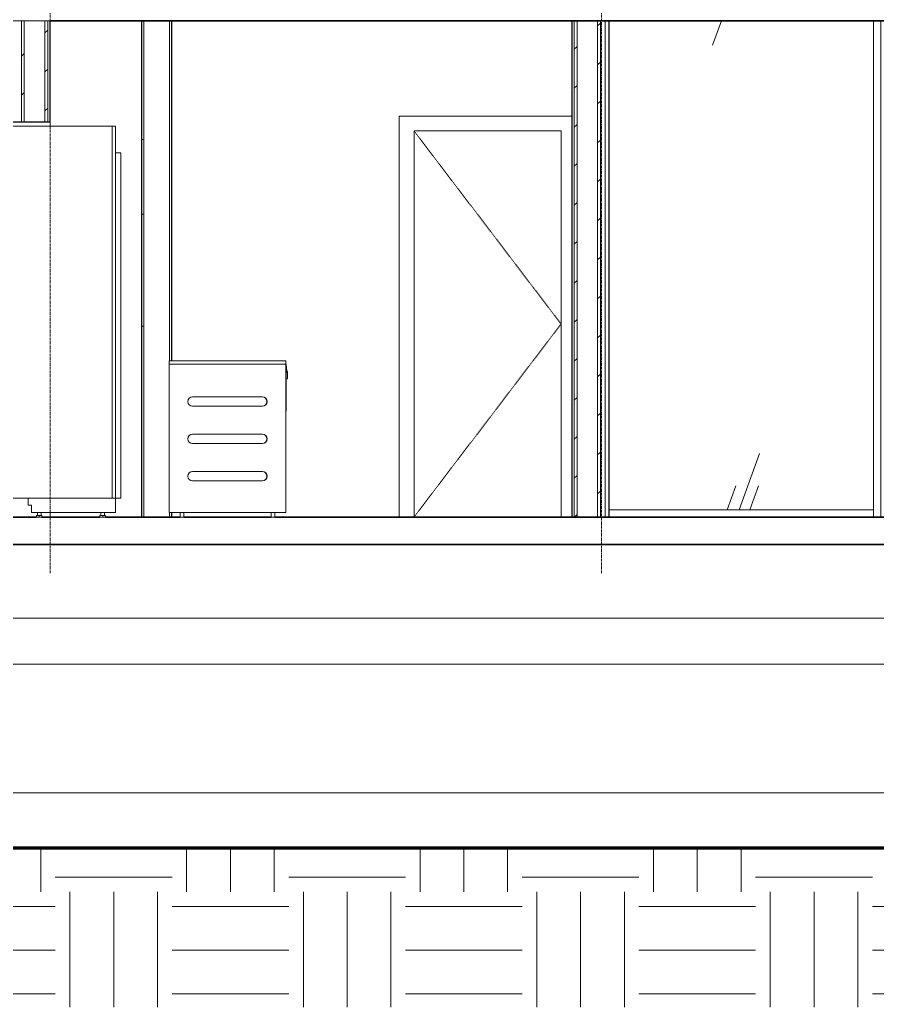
# Model space of a CAD drawing. Header units: millimetres. Extents: x -22400 to 100951, y -3625 to 17206.
# Drawn here: x 57341 to 62006, y -2667 to 2705 of the extents above; entities that cross this region are included whole.
import ezdxf

# ---------------------------------------------------------------- set-up
doc = ezdxf.new("R2010")
doc.units = ezdxf.units.MM
doc.linetypes.add('Dash - Tight', pattern=[4.5, 3, -1.5])
doc.linetypes.add('Grid Line', pattern=[22.225, 12.7, -3.175, 3.175, -3.175])
for name, color, linetype, lineweight in [('A-DOOR', 31, 'Continuous', 9), ('A-DOOR-FRAM', 31, 'Continuous', 9), ('A-FLOR', 192, 'Continuous', 9), ('A-FLOR-LEVL', 51, 'Continuous', 9), ('A-GLAZ-CURT', 52, 'Continuous', 9), ('A-GLAZ-CWMG', 51, 'Continuous', 9), ('A-WALL', 113, 'Continuous', 9), ('A-WALL-PATT', 111, 'Continuous', 9), ('C-BLDG-PADS', 91, 'Continuous', 9), ('C-TOPO', 7, 'Continuous', 9), ('I-WALL', 2, 'Continuous', 9), ('Q-SPCQ', 91, 'Continuous', 9), ('S-GRID', 1, 'Continuous', 9)]:
    doc.layers.add(name, color=color, linetype=linetype, lineweight=lineweight)
pattern_1 = [(45, (53724.09, 1850), (-106.066, 106.066), [])]
pattern_2 = [(0, (53724.09, 1850), (812.8, 203.2), [33.528, -576.072, 33.528, -576.072, -3251.2]), (0, (53724.09, 1850), (812.8, 203.2), [-1219.2, 33.528, -1185.672, 33.528, -576.072, -1422.4]), (0, (53724.09, 1850), (812.8, 203.2), [-3048, 33.528, -372.872, 33.528, -982.472]), (120, (54028.89, 1951.6), (-582.376, 602.305), [33.53, -576.07, 33.53, -576.07, -3251.2]), (120, (54028.89, 1951.6), (-582.376, 602.305), [-1219.2, 33.528, -1185.672, 33.528, -576.072, -1422.4]), (120, (54028.89, 1951.6), (-582.376, 602.305), [-3048, 33.53, -372.87, 33.53, -982.47]), (240, (54130.49, 2358), (-230.424, -805.5054), [33.528, -576.072, 33.528, -576.072, -3251.2]), (240, (54130.49, 2358), (-230.424, -805.5054), [-1219.2, 33.528, -1185.672, 33.528, -576.072, -1422.4]), (240, (54130.49, 2358), (-230.424, -805.5054), [-3048, 33.528, -372.872, 33.528, -982.472])]

# ---------------------------------------------------------------- blocks, each defined once
blk = doc.blocks.new('System Panel - Glazed-978909-Longitudinal Section')
at = {"layer": 'A-GLAZ-CURT'}
h = blk.add_hatch(dxfattribs=at)
h.set_pattern_fill('FP_18', color=256, style=0, pattern_type=2)
h.set_pattern_definition([(70, (10829.9, 2020), (-973.9, 248.05), [800, -2500]), (70, (10821.9, 1820), (-973.9, 248.05), [1200, -2100]), (70, (10951.9, 2020), (-973.9, 248.05), [800, -2500])])
h.paths.add_polyline_path([(11541.9, 40), (11541.9, 2700), (10102.9, 2700), (10102.9, 40), (10826, 40)], flags=0)
blk = doc.blocks.new('Rectangular Mullion - 64 x 128 rectangular-462991-Longitudinal Section')
at = {"layer": 'A-GLAZ-CWMG'}
for q in [(10102.9, 40), (11541.9, 0)]:
    blk.add_line((11541.9, 40), q, dxfattribs=at)
blk = doc.blocks.new('Rectangular Mullion - 64 x 128 rectangular-462995-Longitudinal Section')
at = {"layer": 'A-GLAZ-CWMG'}
for p, q in [((11541.9, 2700), (11541.9, 0)), ((11581.9, 0), (11581.9, 2700))]:
    blk.add_line(p, q, dxfattribs=at)
blk = doc.blocks.new('Single-Flush - 800 x 2100-425293-Longitudinal Section')
at = {"layer": 'A-DOOR', "linetype": 'Dash - Tight'}
for p in [(9041.9, 2100), (9041.9, 0)]:
    blk.add_line(p, (9841.9, 1050), dxfattribs=at)
at = {"layer": 'A-DOOR-FRAM'}
for p, q in [((8961.9, 2180), (8961.9, 0)), ((9900.9, 2180), (8961.9, 2180)), ((9041.9, 0), (9041.9, 2100)), ((9041.9, 2100), (9841.9, 2100)), ((9841.9, 2100), (9841.9, 0))]:
    blk.add_line(p, q, dxfattribs=at)
blk = doc.blocks.new('Miele Tumble Dryer T 7944 C - Miele Tumble Dryer T 7944 C-677680-Longitudinal Section')
at = {"layer": 'Q-SPCQ'}
for p, q in [((7709.9, 850), (8343.9, 850)), ((7709.9, 830.9), (7709.9, 850)), ((8343.9, 830.9), (7709.9, 830.9)), ((7709.9, 830.9), (7709.9, 25.4)), ((8343.9, 830.9), (7709.9, 830.9)), ((8343.9, 830.9), (8343.9, 850)), ((8343.9, 830.9), (8346.1, 830.9)), ((8343.9, 25.4), (8343.9, 830.9)), ((8346.1, 830.9), (8346.1, 595.9)), ((8347.7, 820.5), (8346.1, 820.5)), ((8347.7, 820.5), (8347.7, 803.4)), ((8347.7, 815.5), (8347.7, 820.5)), ((8346.1, 786.3), (8347.7, 786.3)), ((8346.1, 752.5), (8353.4, 752.5)), ((8347.7, 803.8), (8350, 803.8)), ((8347.7, 801.6), (8347.7, 803)), ((8347.7, 801.6), (8347.7, 803)), ((8347.7, 803), (8350, 803)), ((8347.7, 803), (8350, 803)), ((8347.7, 795.9), (8347.7, 801.6)), ((8347.7, 801.6), (8350, 801.6)), ((8347.7, 801.6), (8350, 801.6)), ((8347.7, 794.5), (8347.7, 795.9)), ((8347.7, 794.5), (8347.7, 795.9)), ((8347.7, 795.9), (8350, 795.9)), ((8347.7, 795.9), (8350, 795.9)), ((8347.7, 794.3), (8347.7, 794.5)), ((8347.7, 794.3), (8347.7, 794.5)), ((8347.7, 794.5), (8350, 794.5)), ((8347.7, 794.5), (8350, 794.5)), ((8347.7, 794.5), (8347.7, 786.3)), ((8347.7, 794.1), (8350, 794.1)), ((8347.7, 794.1), (8350, 794.1)), ((8353.4, 792.5), (8347.7, 792.5)), ((8347.7, 786.3), (8347.7, 791.3)), ((8350, 803), (8350, 801.6)), ((8350, 803), (8350, 801.6)), ((8350, 801.6), (8350, 795.9)), ((8350, 795.9), (8350, 794.5)), ((8350, 795.9), (8350, 794.5)), ((8350, 794.5), (8350, 794.3)), ((8350, 794.5), (8350, 794.3)), ((8353.4, 791.9), (8353.4, 772.5)), ((8353.4, 772.5), (8353.4, 753.2)), ((7836.9, 653.4), (8216.9, 653.4)), ((8216.9, 602.6), (7836.9, 602.6)), ((8346.1, 595.9), (8343.9, 595.9)), ((8346.1, 595.9), (8346.1, 577.6)), ((8343.9, 574.5), (8346.1, 574.5)), ((8343.9, 574.5), (8346.1, 574.5)), ((8346.1, 577.6), (8346.1, 577.4)), ((8346.1, 577.4), (8346.1, 575.2)), ((7836.9, 450.4), (8216.9, 450.4)), ((8216.9, 399.6), (7836.9, 399.6)), ((7836.9, 247.4), (8216.9, 247.4)), ((8216.9, 196.6), (7836.9, 196.6)), ((7709.9, 25.4), (8343.9, 25.4)), ((7769.8, 25.4), (7769.8, 0)), ((7779.8, 0), (7769.8, 0)), ((7789.8, 0), (7779.8, 0)), ((7789.8, 0), (7789.8, 25.4)), ((8264.1, 25.4), (8264.1, 0)), ((8274.1, 0), (8264.1, 0)), ((8284.1, 0), (8274.1, 0)), ((8284.1, 0), (8284.1, 25.4))]:
    blk.add_line(p, q, dxfattribs=at)
for centre, start, end in [((7836.9, 628), 90, 270), ((8216, 628), 270, 90), ((8216.9, 628), 270, 90), ((7836.9, 425), 90, 270), ((8216, 425), 270, 90), ((8216.9, 425), 270, 90), ((7836.9, 222), 90, 270), ((8216, 222), 270, 90), ((8216.9, 222), 270, 90)]:
    blk.add_arc(centre, 25.4, start, end, dxfattribs=at)
blk = doc.blocks.new('Miele MasterCool KF 1911 Vi - Miele Fridge_Freezer KF 1911 Vi-684776-Longitudinal Section')
at = {"layer": 'Q-SPCQ'}
for p, q in [((6854.9, 2113.1), (6853.8, 2113.1)), ((6853.8, 2105.2), (6853.8, 2112.2)), ((6854.9, 2112.2), (6853.8, 2112.2)), ((6854.9, 2110.5), (6853.8, 2110.5)), ((6853.8, 2107.6), (6853.8, 2108.5)), ((6853.8, 2108.5), (6853.8, 2108.5)), ((6854.9, 2107.6), (6853.8, 2107.6)), ((6853.8, 2106.6), (6853.8, 2103.8)), ((6853.8, 2105.8), (6853.8, 2106.6)), ((6853.8, 2106.6), (6854.9, 2106.6)), ((6854.9, 2106.6), (6853.8, 2106.6)), ((6854.9, 2106.6), (6853.8, 2106.6)), ((6853.8, 2103.8), (6853.8, 2105.8)), ((6853.8, 2105.8), (6853.8, 2104.8)), ((6853.8, 2104.8), (6853.8, 2105.8)), ((6854.9, 2105.8), (6853.8, 2105.8)), ((6854.9, 2105.8), (6853.8, 2105.8)), ((6853.8, 2103.8), (6853.8, 2105.2)), ((6853.8, 2103.8), (6853.8, 2105.2)), ((6853.8, 2103.8), (6853.8, 2105.2)), ((6853.8, 2103.8), (6853.8, 2105.2)), ((6853.8, 2105.2), (6853.8, 2104.8)), ((6854.9, 2105.2), (6853.8, 2105.2)), ((6854.9, 2105.2), (6853.8, 2105.2)), ((6853.8, 2105.1), (6853.8, 2103.8)), ((6853.8, 2104.8), (6853.8, 2105.1)), ((6853.8, 2103.8), (6853.8, 2104.8)), ((6853.8, 2104.8), (6853.8, 2104.8)), ((6853.8, 2104.8), (6853.8, 2104.8)), ((6854.9, 2104.8), (6853.8, 2104.8)), ((6854.9, 2104.8), (6853.8, 2104.8)), ((6854.9, 2103.8), (6853.8, 2103.8)), ((6854.9, 2103.8), (6853.8, 2103.8)), ((6854.9, 2103.8), (6853.8, 2103.8)), ((6854.9, 2103.8), (6853.8, 2103.8)), ((6854.9, 2103.8), (6853.8, 2103.8)), ((6854.9, 2103.8), (6853.8, 2103.8)), ((6853.8, 2103.4), (6854.9, 2103.4)), ((6853.8, 2103.4), (6854.9, 2103.4)), ((6854.9, 102), (6854.9, 2127)), ((7398.9, 2127), (6854.9, 2127)), ((7398.9, 2127), (7417.9, 2127)), ((7398.9, 102), (7398.9, 2127)), ((7398.9, 2127), (7398.9, 102)), ((7417.9, 2127), (7417.9, 102)), ((6834.9, 773), (6834.9, 2090.1)), ((6854.9, 2090.1), (6834.9, 2090.1)), ((6854.9, 2090.1), (6854.9, 773)), ((7417.9, 1982), (7446.9, 1982)), ((7417.9, 102), (7417.9, 1982)), ((7446.9, 1982), (7446.9, 102)), ((6854.9, 773), (6834.9, 773)), ((6834.9, 102), (6834.9, 672)), ((6854.9, 672), (6834.9, 672)), ((6854.9, 672), (6854.9, 102)), ((6854.9, 102), (6834.9, 102)), ((7398.9, 102), (6854.9, 102)), ((7417.9, 102), (6941.9, 102)), ((6941.9, 102), (6941.9, 64)), ((6941.9, 64), (6960.9, 64)), ((6960.9, 64), (6960.9, 25.4)), ((7417.9, 102), (7398.9, 102)), ((7417.9, 25.4), (7417.9, 102)), ((7446.9, 102), (7417.9, 102)), ((6960.9, 25.4), (7417.9, 25.4)), ((6987.7, 7.6), (7002.7, 7.6)), ((6987.7, 0), (6987.7, 7.6)), ((6992.7, 25.4), (6992.7, 7.6)), ((7002.7, 7.6), (7017.7, 7.6)), ((7002.7, 7.6), (7002.7, 0)), ((7012.7, 7.6), (7012.7, 25.4)), ((7017.7, 0), (7017.7, 7.6)), ((7333.1, 7.6), (7348.1, 7.6)), ((7333.1, 0), (7333.1, 7.6)), ((7338.1, 25.4), (7338.1, 7.6)), ((7348.1, 7.6), (7363.1, 7.6)), ((7348.1, 7.6), (7348.1, 0)), ((7358.1, 7.6), (7358.1, 25.4)), ((7363.1, 0), (7363.1, 7.6)), ((7002.7, 0), (6987.7, 0)), ((7017.7, 0), (7002.7, 0)), ((7348.1, 0), (7333.1, 0)), ((7363.1, 0), (7348.1, 0))]:
    blk.add_line(p, q, dxfattribs=at)
at = {"layer": 'Q-SPCQ', "flags": 128}
blk.add_lwpolyline([(6853.8, 2106.6), (6853.8, 2107.5), (6853.8, 2108.3), (6853.8, 2109), (6853.8, 2109.7), (6853.8, 2110.1), (6853.8, 2110.4), (6853.8, 2110.5), (6853.8, 2110.4), (6853.8, 2110.1), (6853.8, 2109.7), (6853.8, 2109), (6853.8, 2108.3), (6853.8, 2107.5), (6853.8, 2106.6)], dxfattribs=at)

msp = doc.modelspace()

# ---------------------------------------------------------------- hatches: boundary and pattern name
at = {"layer": 'A-WALL-PATT'}
h = msp.add_hatch(dxfattribs=at)
h.set_pattern_fill('FP_15', color=256, style=0, pattern_type=2)
h.set_pattern_definition(pattern_1)
h.paths.add_polyline_path([(57366.1, 2150), (57366.1, 2700), (57351.1, 2700), (57351.1, 2150)], flags=0)
h = msp.add_hatch(dxfattribs=at)
h.set_pattern_fill('FP_15', color=256, style=0, pattern_type=2)
h.set_pattern_definition(pattern_1)
h.paths.add_polyline_path([(57493.1, 2150), (57493.1, 2700), (57478.1, 2700), (57478.1, 2150)], flags=0)
h = msp.add_hatch(dxfattribs=at)
h.set_pattern_fill('FP_16', color=256, style=0, pattern_type=2)
h.set_pattern_definition(pattern_2)
h.paths.add_polyline_path([(58004.1, 0), (58016.8, 0), (58016.8, 2700), (58004.1, 2700), (58004.1, 25.7)], flags=0)
h = msp.add_hatch(dxfattribs=at)
h.set_pattern_fill('FP_16', color=256, style=0, pattern_type=2)
h.set_pattern_definition(pattern_2)
h.paths.add_polyline_path([(58169.2, 0), (58169.2, 25.4), (58156.5, 25.4), (58156.5, 0)], flags=0)
h.paths.add_polyline_path([(58169.2, 850), (58169.2, 2700), (58156.5, 2700), (58156.5, 850)], flags=0)
h = msp.add_hatch(dxfattribs=at)
h.set_pattern_fill('FP_15', color=256, style=0, pattern_type=2)
h.set_pattern_definition(pattern_1)
h.paths.add_polyline_path([(60373.1, 0), (60373.1, 2700), (60358.1, 2700), (60358.1, 0)], flags=0)
h = msp.add_hatch(dxfattribs=at)
h.set_pattern_fill('FP_15', color=256, style=0, pattern_type=2)
h.set_pattern_definition(pattern_1)
h.paths.add_polyline_path([(60500.1, 0), (60500.1, 2700), (60485.1, 2700), (60485.1, 0)], flags=0)
at = {"layer": 'C-TOPO'}
h = msp.add_hatch(dxfattribs=at)
h.set_pattern_fill('FP_17', color=256, style=0, pattern_type=2)
h.set_pattern_definition([(0, (53724.1, 1850), (635, 635), [635, -635]), (0, (53724.1, 2088.1), (635, 635), [635, -635]), (0, (53724.1, 2326.25), (635, 635), [635, -635]), (90, (53803.46, 2405.6), (-635, 635), [635, -635]), (90, (54041.6, 2405.6), (-635, 635), [635, -635]), (90, (54279.7, 2405.6), (-635, 635), [635, -635])])
h.paths.add_polyline_path([(59179.2, -2666.8), (71404.7, -2666.8), (71404.7, -1800.2), (38816.1, -1800.2), (38816.1, -2666.8), (59051.3, -2666.8)], flags=0)

# ---------------------------------------------------------------- linework, layer by layer
at = {"layer": 'A-FLOR', "lineweight": 35}
for p, q in [((57506.1, 2700), (62047.1, 2700)), ((57431.9, 0), (39096.1, 0)), ((57777.3, 0), (57461.9, 0)), ((58214, 0), (57807.3, 0)), ((58708.3, 0), (58234, 0)), ((63506.1, 0), (58728.3, 0)), ((45506.1, -150), (63506.1, -150))]:
    msp.add_line(p, q, dxfattribs=at)
at = {"layer": 'A-FLOR-LEVL', "linetype": 'Dash - Tight'}
for p, q in [((34698.1, 2700), (73522.4, 2700)), ((34698.1, 0), (76566.3, 0)), ((34302.7, -550), (71505.6, -550)), ((34302.7, -800), (70809.6, -800))]:
    msp.add_line(p, q, dxfattribs=at)
at = {"layer": 'A-WALL'}
for p, q in [((57506.1, 2700), (57304.1, 2700)), ((57351.1, 2150), (57351.1, 2700)), ((57366.1, 2150), (57366.1, 2700)), ((57478.1, 2150), (57478.1, 2700)), ((57493.1, 2150), (57493.1, 2700)), ((58016.8, 0), (58016.8, 2700)), ((58156.5, 850), (58156.5, 2700)), ((60358.1, 2700), (60358.1, 0)), ((60373.1, 2700), (60373.1, 0)), ((60485.1, 2700), (60485.1, 0)), ((60500.1, 2700), (60500.1, 0)), ((60525.1, 2700), (60525.1, 0)), ((57506.1, 2150), (57506.1, 2127)), ((57506.1, 25.4), (57506.1, 0)), ((58156.5, 0), (58156.5, 25.4))]:
    msp.add_line(p, q, dxfattribs=at)
at = {"layer": 'A-WALL', "lineweight": 25}
for p, q in [((57506.1, 2150), (57506.1, 2700)), ((60547.1, 2700), (60345.1, 2700)), ((60345.1, 2700), (60345.1, 0)), ((60547.1, 0), (60547.1, 2700)), ((57304.1, 2150), (57506.1, 2150))]:
    msp.add_line(p, q, dxfattribs=at)
at = {"layer": 'C-BLDG-PADS', "lineweight": 18}
for p, q in [((64174.1, -1500), (39096.1, -1500)), ((38816.1, -1800), (71434.7, -1800))]:
    msp.add_line(p, q, dxfattribs=at)
at = {"layer": 'C-TOPO', "lineweight": 70}
for p, q in [((55007.2, -1800.2), (57594.3, -1800.2)), ((57594.3, -1800.2), (63301.6, -1800.2))]:
    msp.add_line(p, q, dxfattribs=at)
at = {"layer": 'C-TOPO'}
for p, q in [((57594.3, -1800.2), (55007.2, -1800.2)), ((63301.6, -1800.2), (57594.3, -1800.2))]:
    msp.add_line(p, q, dxfattribs=at)
at = {"layer": 'I-WALL', "lineweight": 25}
for p, q in [((58004.1, 2700), (58004.1, 0)), ((58169.2, 2700), (58004.1, 2700)), ((58169.2, 850), (58169.2, 2700)), ((58169.2, 0), (58169.2, 25.4))]:
    msp.add_line(p, q, dxfattribs=at)
at = {"layer": 'S-GRID', "linetype": 'Grid Line'}
for p, q in [((57506.1, -304.8), (57506.1, 11605.8)), ((60506.1, -304.8), (60506.1, 11605.8))]:
    msp.add_line(p, q, dxfattribs=at)

# ---------------------------------------------------------------- block references
at = {"layer": 'A-DOOR'}
msp.add_blockref('Single-Flush - 800 x 2100-425293-Longitudinal Section', (50444.2, 0), dxfattribs=at)
at = {"layer": 'A-GLAZ-CURT'}
msp.add_blockref('System Panel - Glazed-978909-Longitudinal Section', (50444.2, 0), dxfattribs=at)
at = {"layer": 'A-GLAZ-CWMG'}
for name in ['Rectangular Mullion - 64 x 128 rectangular-462995-Longitudinal Section', 'Rectangular Mullion - 64 x 128 rectangular-462991-Longitudinal Section']:
    msp.add_blockref(name, (50444.2, 0), dxfattribs=at)
at = {"layer": 'Q-SPCQ'}
for name in ['Miele MasterCool KF 1911 Vi - Miele Fridge_Freezer KF 1911 Vi-684776-Longitudinal Section', 'Miele Tumble Dryer T 7944 C - Miele Tumble Dryer T 7944 C-677680-Longitudinal Section']:
    msp.add_blockref(name, (50444.2, 0), dxfattribs=at)

doc.saveas('drawing.dxf')
